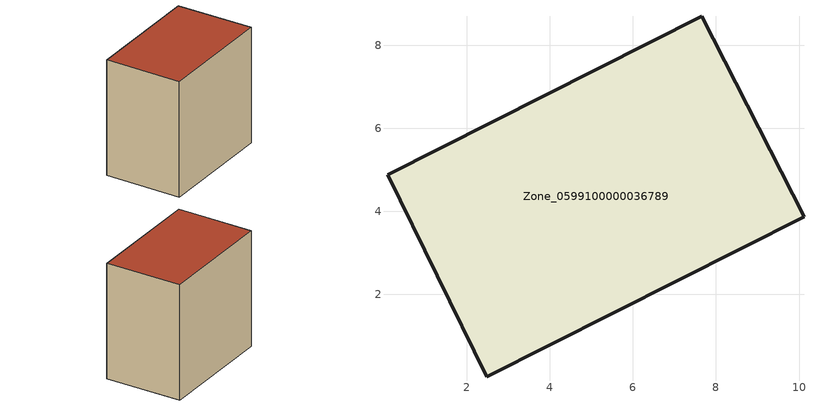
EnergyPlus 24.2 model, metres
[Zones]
Zone_0599100000036789
 floor ground (C_G): 2.48,0.01 0.09,4.88 7.66,8.7 10.12,3.87 z3.26
 wall outside (C_F): 7.66,8.7 0.09,4.88 2.48,0.01 10.12,3.87 7.66,8.7 z3.26:11.5
 roof outside (C_R): 0.09,4.88 2.48,0.01 10.12,3.87 7.66,8.7 z11.5
[BUILDING]
Pand.0599100000036789: North Axis=0; Terrain=City; Loads Convergence Tolerance Value=0.04; Temperature Convergence Tolerance Value=0.4; Solar Distribution=FullExterior; Maximum Number of Warmup Days=25; Minimum Number of Warmup Days=1
[Site:Location]
Rotterdam.The.Hague.AP_ZH_NLD Design_Conditions: Latitude=51.96; Longitude=4.45; Time Zone=1; Elevation=-4.5
[SITE:GROUNDTEMPERATURE:BUILDINGSURFACE]
18, 18, 18, 18, 18, 18, 18, 18, 18, 18, 18, 18
[MATERIAL] Thermal Absorptance=0.9; Solar Absorptance=0.7; Visible Absorptance=0.7
Name | Roughness | Thickness | Conductivity | Density | Specific Heat
G.TI.1975-1991 | MediumSmooth | 0.15 | 0.288461 | 540 | 1210
F.TI.1975-1991 | Rough | 0.3 | 0.230769 | 1920 | 840
R.TI.1975-1991 | MediumRough | 0.2 | 0.153846 | 1500 | 1000
[CONSTRUCTION]
C_G: G.TI.1975-1991
C_F: F.TI.1975-1991
C_R: R.TI.1975-1991
[ZONE]
Zone_0599100000036789: Type=1; Multiplier=1; Ceiling Height=Autocalculate; Volume=Autocalculate; Floor Area=autocalculate; Part of Total Floor Area=Yes
[ZONEINFILTRATION:DESIGNFLOWRATE]
Infil_Zone_0599100000036789: Zone or ZoneList or Space or SpaceList=Zone_0599100000036789; Schedule=AlwaysOn; Design Flow Rate Calculation Method=Flow/Area; Flow Rate per Floor Area=0.003; Constant Term Coefficient=1; Temperature Term Coefficient=0; Velocity Term Coefficient=0; Velocity Squared Term Coefficient=0
[HVACTEMPLATE:ZONE:IDEALLOADSAIRSYSTEM]
Zone_0599100000036789: Maximum Heating Supply Air Temperature=50; Minimum Cooling Supply Air Temperature=13; Maximum Heating Supply Air Humidity Ratio=0.0156; Minimum Cooling Supply Air Humidity Ratio=0.0077; Heating Limit=NoLimit; Cooling Limit=NoLimit; Dehumidification Control Type=ConstantSensibleHeatRatio; Cooling Sensible Heat Ratio=0.7; Dehumidification Setpoint=60; Humidification Control Type=None; Humidification Setpoint=30; Outdoor Air Method=None; Outdoor Air Flow Rate per Person=0.00944; Outdoor Air Flow Rate per Zone Floor Area=0; Outdoor Air Flow Rate per Zone=0; Demand Controlled Ventilation Type=None; Outdoor Air Economizer Type=NoEconomizer; Heat Recovery Type=None; Sensible Heat Recovery Effectiveness=0.7; Latent Heat Recovery Effectiveness=0.65
[ZONECONTROL:THERMOSTAT]
ThermostatControl_Zone_0599100000036789: Zone or ZoneList=Zone_0599100000036789; Control Type Schedule=DualSetpointControlType; Control 1=Thermostat_Zone_0599100000036789; Temperature Difference Between Cutout And Setpoint=0
[THERMOSTATSETPOINT:DUALSETPOINT]
Thermostat_Zone_0599100000036789: Heating Setpoint Temperature Schedule=HeatingSetpoint_Zone_0599100000036789; Cooling Setpoint Temperature Schedule=CoolingSetpoint_Zone_0599100000036789
[SCHEDULE:COMPACT]
HeatingSetpoint_Zone_0599100000036789: Through: 12/31, For: AllDays, Until: 24:00, 21
CoolingSetpoint_Zone_0599100000036789: Through: 12/31, For: AllDays, Until: 24:00, 24
DualSetpointControlType: Through: 12/31, For: AllDays, Until: 24:00, 4
AlwaysOn: Through: 12/31, For: AllDays, Until: 24:00, 1
